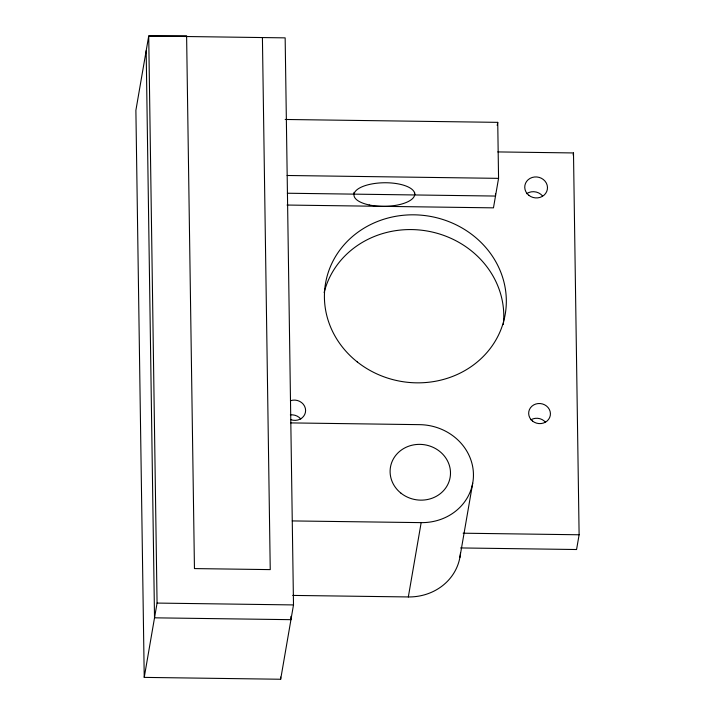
<?xml version="1.0" encoding="UTF-8"?>
<svg xmlns="http://www.w3.org/2000/svg" width="715" height="715" viewBox="0 0 715 715"><rect width="100%" height="100%" fill="white"/><g stroke="black" fill="none" stroke-linecap="round" stroke-linejoin="round"><path stroke-width="1.07" d="M144.233 677.391L135.886 110.333L148.72 36.009L285.151 37.868L293.499 604.926L280.664 679.25L144.233 677.391L157.068 603.076L148.72 36.009L186.606 35.75L194.453 568.586L270.243 569.614L262.414 37.555M292.757 595.416L408.328 596.945L421.162 522.629A53.16 48.861 9.8 0 0 473.446 474.34A53.16 48.861 9.8 0 0 419.669 424.656L290.817 422.905M497.202 125.474L497.738 122.354L285.169 119.468M497.738 122.354L498.561 178.357L493.466 207.851L287.037 205.044M459.861 557.566L472.704 483.242M573.135 155.048L573.493 152.947L497.792 151.92M573.493 152.947L579.114 534.775L576.567 549.522L460.594 547.94M287.099 175.488L498.561 178.357M287.367 193.229L495.504 196.053L495.477 193.863M292.265 520.922L421.162 522.629M463.141 533.202L579.114 534.775M157.068 603.076L293.499 604.926M414.62 192.335L414.655 194.954M353.997 192.38L354.023 194.131M290.907 616.357L290.951 619.673L154.52 617.823L146.173 50.756M280.629 677.042L280.664 679.25M324.136 292.569A91.171 83.798 9.8 0 1 427.642 231.106A91.171 83.798 9.8 0 1 503.306 324.574M526.633 193.685A11.395 10.475 9.8 0 1 542.578 196.008M530.914 419.812A10.904 10.028 9.8 0 1 545.617 422.404M290.353 414.906A11.02 10.126 9.8 0 1 300.774 419.017M460.469 553.061A53.16 48.861 9.8 0 1 408.328 596.945M290.433 400.74A11.02 10.126 9.8 0 1 305.609 410.383A11.02 10.126 9.8 0 1 290.71 419.616M369.262 204.973A30.388 11.797 -0.8 0 0 414.727 194.114A30.388 11.797 -0.8 0 0 369.029 184.542A30.388 11.797 -0.8 0 0 369.262 204.973M528.85 195.32A11.395 10.475 9.8 0 0 547.324 189.493A11.395 10.475 9.8 0 0 532.166 177.481A11.395 10.475 9.8 0 0 528.85 195.32M532.586 421.108A10.904 10.028 9.8 0 0 550.273 415.531A10.904 10.028 9.8 0 0 535.767 404.038A10.904 10.028 9.8 0 0 532.586 421.108M357.259 361.924A91.171 83.798 9.8 0 0 505.031 315.333A91.171 83.798 9.8 0 0 383.821 219.237A91.171 83.798 9.8 0 0 357.259 361.924M400.999 493.198A30.271 27.822 9.8 0 0 450.066 477.736A30.271 27.822 9.8 0 0 409.82 445.829A30.271 27.822 9.8 0 0 400.999 493.198"/></g></svg>
